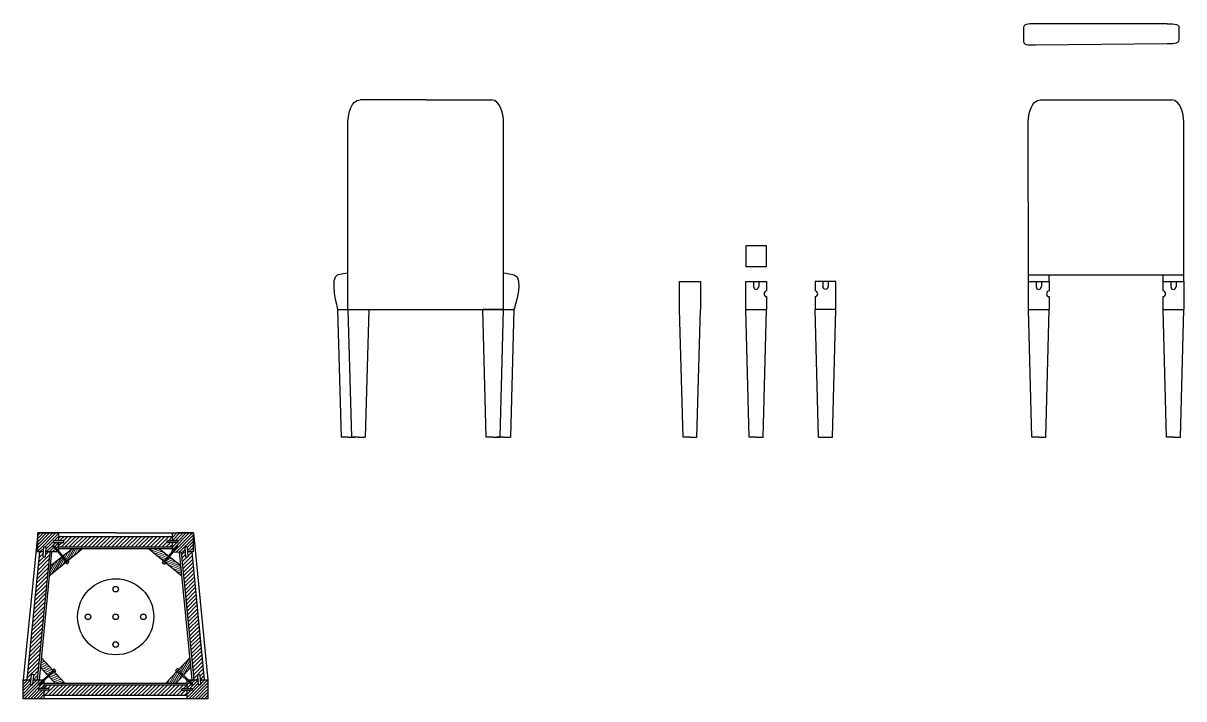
# Model space of a CAD drawing. Header units: millimetres. Extents: x 96 to 1233, y -22 to 391.
# Drawn here: x 307.3 to 643, y -21.9 to 173.5 of the extents above; entities that cross this region are included whole.
import ezdxf

# ---------------------------------------------------------------- set-up
doc = ezdxf.new("R2010")
doc.units = ezdxf.units.MM
doc.layers.get('0').update_dxf_attribs({"color": 255})
doc.layers.add('A-FURN', color=8, linetype='Continuous', lineweight=18)
for name, color, linetype in [('GIUNZIONI', 2, 'Continuous'), ('viti', 2, 'Continuous'), ('viti2', 4, 'Continuous')]:
    doc.layers.add(name, color=color, linetype=linetype)

msp = doc.modelspace()

# ---------------------------------------------------------------- hatches: boundary and pattern name
h = msp.add_hatch()
h.set_pattern_fill('ANSI31', color=8, scale=0.2)
h.set_pattern_definition([(45, (65.60496, -254.7452), (-0.4490128, 0.4490128), [])])
h.paths.add_polyline_path([(356.51, 26.04), (350.51, 26.04), (350.51, 23.89), (351.9, 23.89), (351.9, 23.89, -0.171168), (351.92, 23.87), (352, 23.75, -0.148069), (352.01, 23.73), (352.01, 23.46, -0.148069), (352, 23.43), (351.92, 23.31, -0.250765), (351.88, 23.29), (350.51, 23.29), (350.51, 20.86), (350.55, 20.85), (350.55, 20.92), (350.6, 20.9), (350.59, 20.97), (350.64, 20.96), (350.63, 21.03), (350.69, 21.01), (350.68, 21.08), (350.73, 21.07), (350.72, 21.14), (350.77, 21.12), (350.77, 21.19), (350.82, 21.18), (350.81, 21.25), (350.86, 21.23), (350.85, 21.3), (350.91, 21.28), (350.9, 21.36), (350.95, 21.34), (350.94, 21.41), (350.99, 21.39), (350.99, 21.46), (351.04, 21.45), (351.03, 21.52), (351.08, 21.5), (351.07, 21.57), (351.13, 21.56), (351.12, 21.63), (351.17, 21.61), (351.16, 21.68), (351.21, 21.67), (351.21, 21.74), (351.26, 21.72), (351.25, 21.79), (351.3, 21.77), (351.29, 21.84), (351.35, 21.83), (351.34, 21.9), (351.39, 21.88), (351.38, 21.95), (351.43, 21.94), (351.43, 22.01), (351.48, 21.99), (351.47, 22.06), (351.52, 22.05), (351.51, 22.12), (351.57, 22.1), (351.56, 22.17), (351.61, 22.16), (351.6, 22.23), (351.65, 22.21), (351.65, 22.28), (351.69, 22.27), (351.97, 22.36), (351.93, 22.08), (351.92, 22.06), (351.92, 21.99), (351.87, 22), (351.88, 21.93), (351.83, 21.95), (351.84, 21.88), (351.78, 21.89), (351.79, 21.82), (351.74, 21.84), (351.75, 21.77), (351.7, 21.78), (351.7, 21.71), (351.65, 21.73), (351.66, 21.66), (351.61, 21.67), (351.61, 21.6), (351.56, 21.62), (351.57, 21.55), (351.52, 21.57), (351.53, 21.5), (351.48, 21.51), (351.48, 21.44), (351.43, 21.46), (351.44, 21.39), (351.39, 21.4), (351.39, 21.33), (351.34, 21.35), (351.35, 21.28), (351.3, 21.29), (351.31, 21.22), (351.26, 21.24), (351.26, 21.17), (351.21, 21.19), (351.22, 21.12), (351.17, 21.13), (351.17, 21.06), (351.12, 21.08), (351.13, 21.01), (351.08, 21.02), (351.09, 20.95), (351.03, 20.97), (351.04, 20.9), (350.99, 20.91), (351, 20.84), (350.95, 20.86), (350.95, 20.79), (350.9, 20.8), (350.91, 20.73), (350.86, 20.75), (350.87, 20.68), (350.81, 20.7), (350.82, 20.63), (350.77, 20.64), (350.78, 20.57), (350.73, 20.59), (350.73, 20.54), (354.27, 20.54), (354.17, 21.9), (354.18, 21.9, -0.171168), (354.19, 21.93), (354.3, 22.01, -0.148069), (354.33, 22.02), (354.6, 22.04, -0.148069), (354.63, 22.04), (354.75, 21.97, -0.250765), (354.77, 21.93), (354.87, 20.54), (356.51, 20.54)])
h.paths.add_polyline_path([(317.54, 26.04), (311.54, 26.04), (311.54, 20.54), (313.19, 20.54), (313.32, 21.95), (313.32, 21.95, -0.171168), (313.34, 21.97), (313.46, 22.04, -0.148069), (313.49, 22.04), (313.76, 22.02, -0.148069), (313.79, 22.01), (313.9, 21.92, -0.250765), (313.91, 21.88), (313.79, 20.54), (317.31, 20.54), (317.33, 20.57), (317.26, 20.57), (317.29, 20.62), (317.21, 20.63), (317.24, 20.67), (317.17, 20.68), (317.2, 20.73), (317.12, 20.74), (317.15, 20.78), (317.08, 20.79), (317.11, 20.84), (317.04, 20.84), (317.06, 20.89), (316.99, 20.9), (317.02, 20.94), (316.95, 20.95), (316.97, 21), (316.9, 21), (316.93, 21.05), (316.86, 21.06), (316.88, 21.1), (316.81, 21.11), (316.84, 21.16), (316.77, 21.17), (316.79, 21.21), (316.72, 21.22), (316.75, 21.27), (316.68, 21.27), (316.7, 21.32), (316.63, 21.33), (316.66, 21.37), (316.59, 21.38), (316.61, 21.43), (316.54, 21.43), (316.57, 21.48), (316.5, 21.49), (316.52, 21.54), (316.45, 21.54), (316.48, 21.59), (316.41, 21.6), (316.43, 21.64), (316.36, 21.65), (316.39, 21.7), (316.32, 21.7), (316.34, 21.75), (316.27, 21.76), (316.3, 21.8), (316.23, 21.81), (316.25, 21.86), (316.18, 21.86), (316.21, 21.91), (316.14, 21.92), (316.16, 21.97), (316.09, 21.97), (316.12, 22.02), (316.05, 22.03), (316.07, 22.07), (316.04, 22.35), (316.3, 22.27), (316.32, 22.25), (316.39, 22.24), (316.37, 22.19), (316.44, 22.19), (316.41, 22.14), (316.48, 22.13), (316.46, 22.08), (316.53, 22.08), (316.5, 22.03), (316.57, 22.02), (316.55, 21.98), (316.62, 21.97), (316.59, 21.92), (316.66, 21.92), (316.63, 21.87), (316.71, 21.86), (316.68, 21.82), (316.75, 21.81), (316.72, 21.76), (316.79, 21.76), (316.77, 21.71), (316.84, 21.7), (316.81, 21.65), (316.88, 21.65), (316.86, 21.6), (316.93, 21.59), (316.9, 21.55), (316.97, 21.54), (316.95, 21.49), (317.02, 21.49), (316.99, 21.44), (317.06, 21.43), (317.04, 21.39), (317.11, 21.38), (317.08, 21.33), (317.15, 21.33), (317.13, 21.28), (317.2, 21.27), (317.17, 21.22), (317.24, 21.22), (317.22, 21.17), (317.29, 21.16), (317.26, 21.12), (317.33, 21.11), (317.31, 21.06), (317.38, 21.06), (317.35, 21.01), (317.42, 21), (317.4, 20.96), (317.47, 20.95), (317.44, 20.9), (317.54, 20.89), (317.54, 23.23), (316.17, 23.23), (316.17, 23.23, -0.171168), (316.14, 23.25), (316.06, 23.36, -0.148069), (316.06, 23.39), (316.06, 23.66, -0.148069), (316.06, 23.69), (316.14, 23.8, -0.250765), (316.18, 23.83), (317.54, 23.83)])
h = msp.add_hatch()
h.set_pattern_fill('ANSI31', color=8, scale=0.2)
h.paths.add_polyline_path([(313.33, -16.7), (313.29, -16.68), (313.29, -16.75), (313.24, -16.8), (313.19, -16.77), (313.19, -16.84), (313.13, -16.89), (313.09, -16.87), (313.08, -16.94), (313.03, -16.99), (312.98, -16.96), (312.98, -17.03), (312.93, -17.08), (312.88, -17.06), (312.88, -17.13), (312.83, -17.18), (312.78, -17.15), (312.77, -17.22), (312.72, -17.27), (312.67, -17.25), (312.67, -17.32), (312.62, -17.37), (312.57, -17.34), (312.57, -17.41), (312.52, -17.46), (312.47, -17.44), (312.46, -17.51), (312.41, -17.56), (312.36, -17.53), (312.36, -17.6), (312.31, -17.65), (312.26, -17.63), (312.26, -17.7), (312.21, -17.75), (312.16, -17.72), (312.16, -17.79), (312.1, -17.84), (312.06, -17.82), (312.05, -17.89), (312, -17.93), (311.95, -17.91), (311.95, -17.98), (311.91, -17.96), (311.62, -18.01), (311.69, -17.74), (311.72, -17.72), (311.72, -17.65), (311.77, -17.6), (311.82, -17.63), (311.82, -17.56), (311.87, -17.51), (311.92, -17.53), (311.93, -17.46), (311.98, -17.41), (312.03, -17.44), (312.03, -17.37), (312.08, -17.32), (312.13, -17.34), (312.13, -17.27), (312.18, -17.22), (312.23, -17.25), (312.23, -17.18), (312.29, -17.13), (312.33, -17.15), (312.34, -17.08), (312.39, -17.03), (312.44, -17.06), (312.44, -16.99), (312.49, -16.94), (312.54, -16.96), (312.54, -16.89), (312.6, -16.84), (312.64, -16.87), (312.65, -16.8), (312.7, -16.75), (312.75, -16.77), (312.75, -16.7), (312.8, -16.66), (312.85, -16.68), (312.85, -16.61), (312.9, -16.56), (312.95, -16.58), (312.96, -16.51), (313.05, -16.42), (310.18, -16.42), (310.05, -17.85), (309.89, -17.93), (309.59, -17.9), (309.43, -17.78), (309.45, -17.78), (309.58, -16.42), (307.33, -16.42), (307.33, -21.93), (313.33, -21.93), (313.33, -19.48), (311.93, -19.48), (311.83, -19.33), (311.83, -19.03), (311.94, -18.86), (311.94, -18.88), (313.33, -18.88)])
h.paths.add_polyline_path([(360.76, -16.42), (358.5, -16.42), (358.6, -17.8), (358.45, -17.91), (358.16, -17.93), (357.98, -17.83), (358, -17.83), (357.9, -16.42), (356.68, -16.42), (356.68, -16.42), (356.18, -16.42), (355.1, -16.42), (355.07, -16.49), (355.21, -16.49), (355.17, -16.59), (355.31, -16.58), (355.27, -16.68), (355.41, -16.68), (355.37, -16.78), (355.51, -16.78), (355.47, -16.88), (355.62, -16.87), (355.58, -16.97), (355.72, -16.97), (355.68, -17.07), (355.82, -17.07), (355.78, -17.17), (355.92, -17.16), (355.88, -17.26), (356.02, -17.26), (355.98, -17.36), (356.12, -17.36), (356.08, -17.46), (356.22, -17.45), (356.19, -17.55), (356.33, -17.55), (356.29, -17.65), (356.43, -17.65), (356.39, -17.74), (356.46, -18.02), (356.09, -17.95), (356.09, -17.95), (356.11, -17.9), (355.97, -17.9), (356.01, -17.8), (355.87, -17.8), (355.91, -17.7), (355.77, -17.71), (355.81, -17.61), (355.67, -17.61), (355.71, -17.51), (355.57, -17.52), (355.61, -17.42), (355.46, -17.42), (355.5, -17.32), (355.36, -17.32), (355.4, -17.22), (355.26, -17.23), (355.3, -17.13), (355.16, -17.13), (355.2, -17.03), (355.06, -17.03), (355.1, -16.93), (354.96, -16.94), (355, -16.84), (354.85, -16.84), (354.89, -16.74), (354.76, -16.74), (354.76, -18.98), (356.16, -18.98), (356.26, -19.13), (356.26, -19.43), (356.15, -19.6), (356.15, -19.58), (354.76, -19.58), (354.76, -21.93), (360.76, -21.93)])
at = {"layer": 'A-FURN'}
h = msp.add_hatch(dxfattribs=at)
h.set_pattern_fill('ANSI31', color=8, scale=0.25)
h.paths.add_polyline_path([(349.12, 23.91), (349.12, 23.89), (350.51, 23.89), (350.51, 25.04), (317.54, 25.04), (317.54, 23.83), (318.96, 23.83), (319.06, 23.68), (319.06, 23.38), (318.94, 23.21), (318.94, 23.23), (317.54, 23.23), (317.54, 22.01), (350.51, 22.01), (350.51, 23.29), (349.11, 23.29), (349.01, 23.44), (349.01, 23.74)])
h.paths.add_polyline_path([(314.99, 20.54), (313.79, 20.54), (313.66, 19.12), (313.5, 19.03), (313.2, 19.06), (313.05, 19.18), (313.07, 19.18), (313.19, 20.54), (312, 20.54), (308.36, -16.42), (309.58, -16.42), (309.71, -15), (309.86, -14.92), (310.16, -14.94), (310.32, -15.07), (310.3, -15.07), (310.18, -16.42), (311.4, -16.42)])
h.paths.add_polyline_path([(356.09, 20.54), (354.87, 20.54), (354.97, 19.16), (354.83, 19.05), (354.53, 19.03), (354.36, 19.13), (354.37, 19.13), (354.27, 20.53), (353.05, 20.54), (356.68, -16.42), (357.9, -16.42), (357.8, -15.05), (357.94, -14.94), (358.24, -14.92), (358.41, -15.02), (358.39, -15.02), (358.5, -16.42), (359.71, -16.42)])
h.paths.add_polyline_path([(353.26, -19.13), (353.35, -19, -0.250765), (353.39, -18.98), (354.76, -18.98), (354.76, -17.89), (313.33, -17.89), (313.33, -18.88), (314.72, -18.88), (314.72, -18.88, -0.171168), (314.74, -18.9), (314.83, -19.03), (314.83, -19.33), (314.74, -19.46, -0.250765), (314.7, -19.48), (313.33, -19.48), (313.33, -20.93), (354.76, -20.93), (354.76, -19.58), (353.37, -19.58), (353.37, -19.58, -0.171168), (353.35, -19.56), (353.26, -19.43)])
h = msp.add_hatch(dxfattribs=at)
h.set_pattern_fill('ANSI31', color=8, scale=0.15, angle=115)
h.paths.add_polyline_path([(346.51, 21.51), (343.51, 21.51), (348.06, 17.79), (349.32, 19.34)])
h.paths.add_polyline_path([(352.94, 16.56), (349.57, 19.16), (348.3, 17.6), (353.24, 13.57)])
h.paths.add_polyline_path([(312.52, -9.96), (312.25, -12.76), (314.48, -15.17), (316.03, -13.75)])
h.paths.add_polyline_path([(316.24, -13.98), (314.69, -15.4), (316.53, -17.39), (319.41, -17.39)])
h = msp.add_hatch(dxfattribs=at)
h.set_pattern_fill('ANSI31', color=8, scale=0.15, angle=15)
h.paths.add_polyline_path([(324.54, 21.51), (321.54, 21.51), (318.73, 19.35), (320.01, 17.82), (320.21, 17.98), (320.21, 17.97)])
h.paths.add_polyline_path([(319.77, 17.62), (318.49, 19.16), (315.1, 16.56), (314.81, 13.57)])
h.paths.add_polyline_path([(355.82, -12.81), (355.55, -10.04), (352.29, -13.5), (352.3, -13.5), (352.12, -13.68), (353.65, -15.13)])
h.paths.add_polyline_path([(353.44, -15.36), (351.91, -13.91), (348.62, -17.39), (351.53, -17.39)])

# ---------------------------------------------------------------- linework, layer by layer
for p, q in [((596.7, 172.31), (596.7, 168.25)), ((638.2, 173.31), (600.2, 173.31)), ((641.7, 168.71), (641.7, 172.31)), ((600.2, 167.29), (638.2, 167.68)), ((423.77, 151.38), (404.77, 151.38)), ((423.77, 151.38), (442.77, 151.38)), ((601.55, 151.38), (639.55, 151.38)), ((401.27, 90.74), (401.27, 144.96)), ((446.27, 90.74), (446.27, 145.01)), ((598.1, 98.84), (598.05, 144.96)), ((643.05, 98.84), (643.05, 145.01)), ((522.37, 109.15), (516.37, 109.15)), ((516.37, 109.15), (516.37, 103.15)), ((522.37, 103.15), (522.37, 109.15)), ((516.37, 103.15), (522.37, 103.15)), ((598.05, 100.74), (643.05, 100.74)), ((604.1, 98.84), (604.1, 100.74)), ((637.05, 98.84), (637.05, 100.74)), ((497.2, 90.74), (497.2, 98.84)), ((497.2, 98.84), (503.2, 98.84)), ((503.2, 98.84), (503.2, 94.43)), ((516.37, 90.74), (516.37, 98.84)), ((516.37, 98.84), (522.37, 98.84)), ((518.62, 98.84), (518.62, 97.34)), ((520.12, 98.84), (520.12, 97.34)), ((522.37, 98.84), (522.37, 96.06)), ((542.4, 98.84), (536.4, 98.84)), ((536.4, 98.84), (536.4, 96.06)), ((538.65, 98.84), (538.65, 97.34)), ((540.15, 98.84), (540.15, 97.34)), ((542.4, 90.74), (542.4, 98.84)), ((598.1, 90.74), (598.1, 98.84)), ((598.1, 98.84), (604.1, 98.84)), ((600.35, 98.84), (600.35, 97.34)), ((601.85, 98.84), (601.85, 97.34)), ((604.1, 98.84), (604.1, 96.06)), ((637.05, 98.84), (643.05, 98.84)), ((637.05, 96.06), (637.05, 98.84)), ((639.3, 98.84), (639.3, 97.34)), ((640.8, 98.84), (640.8, 97.34)), ((643.05, 98.84), (643.05, 96.06)), ((503.2, 94.43), (503.2, 90.74)), ((522.37, 94.43), (522.37, 90.74)), ((536.4, 94.43), (536.4, 90.74)), ((604.1, 94.43), (604.1, 90.74)), ((637.05, 90.74), (637.05, 94.43)), ((643.05, 96.06), (643.05, 90.74)), ((398.27, 90.74), (449.27, 90.74)), ((398.27, 90.74), (399.27, 53.74)), ((401.27, 90.74), (407.27, 90.74)), ((401.27, 90.74), (402.27, 53.74)), ((407.27, 90.74), (406.27, 53.74)), ((446.27, 90.74), (440.27, 90.74)), ((441.27, 53.74), (440.27, 90.74)), ((445.27, 53.74), (446.27, 90.74)), ((449.27, 90.74), (448.27, 53.74)), ((498.2, 53.74), (497.2, 90.74)), ((502.2, 53.74), (503.2, 90.74)), ((517.37, 53.74), (516.37, 90.74)), ((516.37, 90.74), (522.37, 90.74)), ((521.37, 53.74), (522.37, 90.74)), ((537.4, 53.74), (536.4, 90.74)), ((542.4, 90.74), (536.4, 90.74)), ((541.4, 53.74), (542.4, 90.74)), ((599.1, 53.74), (598.1, 90.74)), ((598.1, 90.74), (604.1, 90.74)), ((603.1, 53.74), (604.1, 90.74)), ((638.05, 53.74), (637.05, 90.74)), ((637.05, 90.74), (643.05, 90.74)), ((642.05, 53.74), (643.05, 90.74)), ((401.27, 53.74), (399.27, 53.74)), ((401.27, 53.74), (403.27, 53.74)), ((404.27, 53.74), (402.27, 53.74)), ((404.27, 53.74), (406.27, 53.74)), ((443.27, 53.74), (441.27, 53.74)), ((443.27, 53.74), (445.27, 53.74)), ((446.27, 53.74), (444.27, 53.74)), ((446.27, 53.74), (448.27, 53.74)), ((500.2, 53.74), (498.2, 53.74)), ((500.2, 53.74), (502.2, 53.74)), ((519.37, 53.74), (517.37, 53.74)), ((519.37, 53.74), (521.37, 53.74)), ((537.4, 53.74), (541.4, 53.74)), ((601.1, 53.74), (599.1, 53.74)), ((601.1, 53.74), (603.1, 53.74)), ((640.05, 53.74), (638.05, 53.74)), ((640.05, 53.74), (642.05, 53.74)), ((311.54, 26.04), (307.33, -16.42)), ((334.04, 26.04), (311.54, 26.04)), ((311.54, 20.54), (311.54, 26.04)), ((311.54, 26.04), (317.54, 26.04)), ((315.03, 26.04), (315.53, 26.04)), ((315.52, 26.04), (316.02, 26.04)), ((317.54, 26.04), (317.54, 23.83)), ((317.54, 25.04), (350.51, 25.04)), ((317.54, 25.04), (317.54, 23.83)), ((334.05, 26.04), (356.55, 26.04)), ((350.51, 26.04), (356.51, 26.04)), ((350.51, 23.89), (350.51, 26.04)), ((352.51, 26.04), (352.01, 26.04)), ((353.01, 26.04), (352.51, 26.04)), ((355.55, 26.04), (353.01, 26.04)), ((356.55, 26.04), (355.55, 26.04)), ((356.51, 26.04), (356.51, 20.54)), ((356.55, 26.04), (360.76, -16.42)), ((312, 20.54), (308.36, -16.42)), ((313.19, 20.54), (311.31, 20.54)), ((314.99, 20.54), (311.4, -16.42)), ((315.49, 20.54), (311.9, -16.42)), ((317.31, 20.54), (313.79, 20.54)), ((324.54, 21.51), (314.81, 13.57)), ((317.54, 22.01), (317.54, 23.23)), ((317.54, 23.23), (317.54, 20.84)), ((317.54, 23.23), (317.54, 22.01)), ((317.54, 22.01), (350.51, 22.01)), ((317.54, 21.51), (350.51, 21.51)), ((318.73, 19.35), (321.54, 21.51)), ((353.24, 13.57), (343.51, 21.51)), ((349.32, 19.34), (346.51, 21.51)), ((350.51, 20.86), (350.51, 23.29)), ((350.73, 20.55), (354.27, 20.53)), ((356.18, -16.42), (352.55, 20.54)), ((353.06, 20.52), (356.68, -16.42)), ((356.51, 20.54), (354.87, 20.54)), ((356.09, 20.54), (359.71, -16.42)), ((315.1, 16.56), (318.49, 19.16)), ((352.94, 16.56), (349.57, 19.16)), ((316.04, -13.76), (312.52, -9.96)), ((351.96, -13.85), (355.55, -10.04)), ((314.48, -15.17), (312.25, -12.76)), ((353.65, -15.13), (355.82, -12.81)), ((307.33, -21.93), (307.33, -16.42)), ((307.33, -16.42), (309.58, -16.42)), ((310.18, -16.42), (313.06, -16.42)), ((313.33, -16.7), (313.33, -18.88)), ((314.69, -15.4), (316.53, -17.39)), ((316.04, -13.76), (319.41, -17.39)), ((351.96, -13.85), (348.62, -17.39)), ((353.44, -15.36), (351.53, -17.39)), ((354.76, -18.98), (354.76, -16.65)), ((355.03, -16.42), (357.9, -16.42)), ((358.5, -16.42), (360.76, -16.42)), ((360.76, -16.42), (360.76, -21.93)), ((311.72, -17.72), (311.69, -17.74)), ((311.87, -17.58), (311.87, -17.51)), ((311.9, -17.96), (311.9, -17.96)), ((313.33, -17.39), (354.76, -17.39)), ((313.33, -17.89), (354.76, -17.89)), ((313.33, -19.48), (313.33, -21.93)), ((354.76, -21.93), (354.76, -19.58)), ((356.16, -17.95), (356.19, -17.97)), ((360.76, -21.93), (307.33, -21.93)), ((313.33, -21.93), (307.33, -21.93)), ((313.33, -20.93), (354.76, -20.93)), ((360.76, -21.93), (354.76, -21.93))]:
    msp.add_line(p, q)
for centre, start, end in [((522.44, 95.24), 94.7675, 265.2325), ((536.34, 95.24), 274.7675, 85.2325), ((604.16, 95.24), 94.7675, 265.2325), ((636.98, 95.24), 274.7675, 85.2325)]:
    msp.add_arc(centre, 0.819, start, end)
for points in [[(600.2, 173.31), (598.99, 173.31), (596.7, 173.53), (596.7, 172.31)], [(638.2, 173.31), (639.41, 173.31), (641.7, 173.53), (641.7, 172.31)], [(596.7, 168.25), (596.7, 167.04), (598.99, 167.28), (600.2, 167.29)], [(638.2, 167.68), (639.42, 167.69), (641.7, 167.5), (641.7, 168.71)], [(401.27, 144.96), (401.27, 147.4), (402.33, 151.38), (404.77, 151.38)], [(446.27, 145.01), (446.27, 147.43), (445.19, 151.38), (442.77, 151.38)], [(598.05, 144.96), (598.05, 147.4), (599.11, 151.38), (601.55, 151.38)], [(643.05, 145.01), (643.05, 147.43), (641.97, 151.38), (639.55, 151.38)], [(398.27, 100.74), (395.75, 100.01), (398.27, 90.74), (398.27, 90.74)], [(398.27, 100.74), (398.27, 100.74), (399.34, 100.98), (401.27, 101.31)], [(446.27, 101.35), (447.27, 101.17), (448.27, 100.96), (449.27, 100.74)], [(449.27, 100.74), (452.53, 100.02), (449.27, 90.74), (449.27, 90.74)], [(518.62, 97.34), (518.63, 96.23), (520.08, 96.22), (520.12, 97.34)], [(540.15, 97.34), (540.15, 96.23), (538.69, 96.22), (538.65, 97.34)], [(600.35, 97.34), (600.35, 96.23), (601.81, 96.22), (601.85, 97.34)], [(639.3, 97.34), (639.3, 96.23), (640.76, 96.22), (640.8, 97.34)]]:
    msp.add_open_spline(points, degree=3)
at = {"layer": 'GIUNZIONI'}
for centre, radius in [((334.08, 1.79), 11), ((334.08, 9.79), 0.8), ((326.08, 1.79), 0.8), ((334.08, 1.79), 0.8), ((342.08, 1.79), 0.8), ((334.08, -6.21), 0.8)]:
    msp.add_circle(centre, radius, dxfattribs=at)
at = {"layer": 'viti'}
for p, q in [((316.06, 23.69), (316.14, 23.8)), ((316.06, 23.39), (316.06, 23.66)), ((316.18, 23.83), (318.93, 23.83)), ((319.05, 23.69), (318.97, 23.8)), ((319.06, 23.39), (319.06, 23.66)), ((349.01, 23.46), (349.01, 23.73)), ((349.02, 23.75), (349.09, 23.87)), ((349.14, 23.89), (351.88, 23.89)), ((352, 23.75), (351.92, 23.87)), ((352.01, 23.46), (352.01, 23.73)), ((313.07, 19.2), (313.32, 21.93)), ((313.46, 22.04), (313.34, 21.97)), ((313.76, 22.02), (313.49, 22.04)), ((313.91, 21.88), (313.66, 19.14)), ((313.79, 22.01), (313.9, 21.92)), ((316.3, 22.27), (316.04, 22.35)), ((316.07, 22.08), (316.04, 22.35)), ((316.06, 23.36), (316.14, 23.25)), ((316.3, 22.27), (316.07, 22.08)), ((318.93, 23.23), (316.18, 23.23)), ((317.41, 20.46), (319.78, 17.62)), ((317.62, 20.69), (320.01, 17.82)), ((319.05, 23.36), (318.97, 23.25)), ((350.38, 20.65), (348.05, 17.77)), ((350.64, 20.48), (348.29, 17.58)), ((349.02, 23.43), (349.09, 23.31)), ((351.88, 23.29), (349.14, 23.29)), ((351.7, 22.27), (351.97, 22.36)), ((352, 23.43), (351.92, 23.31)), ((351.93, 22.08), (351.97, 22.36)), ((354.37, 19.15), (354.17, 21.89)), ((354.3, 22.01), (354.19, 21.93)), ((354.6, 22.04), (354.33, 22.02)), ((354.63, 22.04), (354.75, 21.97)), ((354.77, 21.93), (354.97, 19.19)), ((313.19, 19.07), (313.08, 19.15)), ((313.49, 19.03), (313.22, 19.06)), ((313.52, 19.04), (313.64, 19.1)), ((319.78, 17.62), (319.58, 17.46)), ((319.58, 17.46), (319.9, 17.07)), ((319.78, 17.62), (320.01, 17.82)), ((319.9, 17.07), (320.53, 17.59)), ((320.01, 17.82), (320.21, 17.98)), ((320.21, 17.98), (320.53, 17.59)), ((347.85, 17.93), (347.54, 17.54)), ((347.54, 17.54), (348.17, 17.03)), ((348.05, 17.77), (347.85, 17.93)), ((348.05, 17.77), (348.29, 17.58)), ((348.48, 17.42), (348.17, 17.03)), ((348.29, 17.58), (348.48, 17.42)), ((354.52, 19.04), (354.4, 19.11)), ((354.82, 19.05), (354.55, 19.03)), ((354.84, 19.06), (354.95, 19.15)), ((315.86, -13.56), (316.23, -13.23)), ((316.78, -13.82), (316.23, -13.23)), ((351.93, -13.15), (351.38, -13.74)), ((352.3, -13.5), (351.93, -13.15)), ((309.45, -17.76), (309.7, -15.03)), ((309.85, -14.92), (309.73, -14.99)), ((310.15, -14.94), (309.88, -14.92)), ((310.3, -15.08), (310.05, -17.82)), ((310.17, -14.95), (310.28, -15.04)), ((313.21, -16.35), (316.03, -13.75)), ((313.45, -16.55), (316.24, -13.98)), ((316.03, -13.75), (315.86, -13.56)), ((316.24, -13.98), (316.03, -13.75)), ((316.24, -13.98), (316.41, -14.16)), ((316.41, -14.16), (316.78, -13.82)), ((351.74, -14.09), (351.38, -13.74)), ((351.91, -13.91), (351.74, -14.09)), ((352.12, -13.68), (351.91, -13.91)), ((354.69, -16.55), (351.91, -13.91)), ((352.12, -13.68), (352.3, -13.5)), ((354.88, -16.3), (352.12, -13.68)), ((358, -17.82), (357.8, -15.08)), ((357.93, -14.95), (357.82, -15.03)), ((358.22, -14.92), (357.95, -14.94)), ((358.25, -14.92), (358.37, -14.99)), ((358.4, -15.03), (358.59, -17.77)), ((309.58, -17.89), (309.47, -17.81)), ((309.87, -17.93), (309.61, -17.91)), ((309.9, -17.92), (310.02, -17.86)), ((311.69, -17.74), (311.62, -18.01)), ((311.9, -17.96), (311.62, -18.01)), ((311.83, -19.31), (311.83, -19.04)), ((311.84, -19.02), (311.91, -18.9)), ((311.84, -19.34), (311.91, -19.46)), ((311.96, -18.88), (314.7, -18.88)), ((314.7, -19.48), (311.96, -19.48)), ((314.82, -19.02), (314.74, -18.9)), ((314.82, -19.34), (314.74, -19.46)), ((314.83, -19.31), (314.83, -19.04)), ((353.26, -19.41), (353.26, -19.14)), ((353.27, -19.12), (353.35, -19)), ((353.27, -19.44), (353.35, -19.56)), ((353.39, -18.98), (356.13, -18.98)), ((356.13, -19.58), (353.39, -19.58)), ((356.25, -19.12), (356.18, -19)), ((356.25, -19.44), (356.18, -19.56)), ((356.19, -17.97), (356.46, -18.02)), ((356.26, -19.41), (356.26, -19.14)), ((356.39, -17.75), (356.46, -18.02)), ((358.14, -17.92), (358.02, -17.86)), ((358.44, -17.91), (358.17, -17.93)), ((358.47, -17.9), (358.58, -17.81))]:
    msp.add_line(p, q, dxfattribs=at)
for centre, start, end in [((316.11, 23.66), 146.3099, 180), ((316.18, 23.78), 90, 146.3099), ((318.93, 23.78), 33.6901, 90), ((319.01, 23.66), 0, 33.6901), ((349.06, 23.73), 146.3099, 180), ((349.14, 23.84), 90, 146.3099), ((351.88, 23.84), 33.6901, 90), ((351.96, 23.73), 0, 33.6901), ((313.37, 21.93), 118.4549, 174.7649), ((313.49, 21.99), 84.7649, 118.4549), ((313.76, 21.97), 51.0748, 84.7649), ((313.86, 21.88), 354.7649, 51.0748), ((316.11, 23.39), 180, 213.6901), ((316.18, 23.28), 213.6901, 270), ((318.93, 23.28), 270, 326.3099), ((319.01, 23.39), 326.3099, 0), ((349.06, 23.46), 180, 213.6901), ((349.14, 23.34), 213.6901, 270), ((351.88, 23.34), 270, 326.3099), ((351.96, 23.46), 326.3099, 0), ((354.22, 21.89), 127.843, 184.1529), ((354.33, 21.97), 94.1529, 127.843), ((354.6, 21.99), 60.4629, 94.1529), ((354.72, 21.93), 4.1529, 60.4629), ((313.12, 19.19), 174.7649, 231.0748), ((313.22, 19.11), 231.0748, 264.7649), ((313.49, 19.08), 264.7649, 298.4549), ((313.61, 19.15), 298.4549, 354.7649), ((354.42, 19.15), 184.1529, 240.4629), ((354.54, 19.08), 240.4629, 274.1529), ((354.81, 19.1), 274.1529, 307.843), ((354.92, 19.19), 307.843, 4.1529), ((309.75, -15.03), 118.4549, 174.7649), ((309.87, -14.97), 84.7649, 118.4549), ((310.14, -14.99), 51.0748, 84.7649), ((310.25, -15.08), 354.7649, 51.0748), ((357.85, -15.07), 127.843, 184.1529), ((357.96, -14.99), 94.1529, 127.843), ((358.23, -14.97), 60.4629, 94.1529), ((358.35, -15.04), 4.1529, 60.4629), ((309.5, -17.77), 174.7649, 231.0748), ((309.61, -17.86), 231.0748, 264.7649), ((309.88, -17.88), 264.7649, 298.4549), ((310, -17.81), 298.4549, 354.7649), ((311.88, -19.04), 146.3099, 180), ((311.88, -19.31), 180, 213.6901), ((311.96, -18.93), 90, 146.3099), ((311.96, -19.43), 213.6901, 270), ((314.7, -18.93), 33.6901, 90), ((314.7, -19.43), 270, 326.3099), ((314.78, -19.04), 0, 33.6901), ((314.78, -19.31), 326.3099, 0), ((353.31, -19.14), 146.3099, 180), ((353.31, -19.41), 180, 213.6901), ((353.39, -19.03), 90, 146.3099), ((353.39, -19.53), 213.6901, 270), ((356.13, -19.03), 33.6901, 90), ((356.13, -19.53), 270, 326.3099), ((356.21, -19.14), 0, 33.6901), ((356.21, -19.41), 326.3099, 0), ((358.05, -17.81), 184.1529, 240.4629), ((358.17, -17.88), 240.4629, 274.1529), ((358.44, -17.86), 274.1529, 307.843), ((358.55, -17.78), 307.843, 4.1529)]:
    msp.add_arc(centre, 0.05, start, end, dxfattribs=at)
at = {"layer": 'viti2'}
for p, q in [((316.05, 22.03), (316.07, 22.07)), ((316.12, 22.02), (316.05, 22.03)), ((316.07, 22.08), (316.07, 22.07)), ((316.09, 21.97), (316.12, 22.02)), ((316.16, 21.97), (316.09, 21.97)), ((316.14, 21.92), (316.16, 21.97)), ((316.21, 21.91), (316.14, 21.92)), ((316.18, 21.86), (316.21, 21.91)), ((316.25, 21.86), (316.18, 21.86)), ((316.23, 21.81), (316.25, 21.86)), ((316.3, 21.8), (316.23, 21.81)), ((316.27, 21.76), (316.3, 21.8)), ((316.34, 21.75), (316.27, 21.76)), ((316.32, 22.25), (316.3, 22.27)), ((316.32, 22.25), (316.39, 22.24)), ((316.32, 21.7), (316.34, 21.75)), ((316.39, 21.7), (316.32, 21.7)), ((316.36, 21.65), (316.39, 21.7)), ((316.43, 21.64), (316.36, 21.65)), ((316.39, 22.24), (316.37, 22.19)), ((316.37, 22.19), (316.44, 22.19)), ((316.44, 22.19), (316.41, 22.14)), ((316.41, 22.14), (316.48, 22.13)), ((316.41, 21.6), (316.43, 21.64)), ((316.48, 21.59), (316.41, 21.6)), ((316.45, 21.54), (316.48, 21.59)), ((316.52, 21.54), (316.45, 21.54)), ((316.48, 22.13), (316.46, 22.08)), ((316.46, 22.08), (316.53, 22.08)), ((316.53, 22.08), (316.5, 22.03)), ((316.5, 22.03), (316.57, 22.02)), ((316.5, 21.49), (316.52, 21.54)), ((316.57, 21.48), (316.5, 21.49)), ((316.54, 21.43), (316.57, 21.48)), ((316.61, 21.43), (316.54, 21.43)), ((316.57, 22.02), (316.55, 21.98)), ((316.55, 21.98), (316.62, 21.97)), ((316.62, 21.97), (316.59, 21.92)), ((316.59, 21.92), (316.66, 21.92)), ((316.59, 21.38), (316.61, 21.43)), ((316.66, 21.37), (316.59, 21.38)), ((316.66, 21.92), (316.63, 21.87)), ((316.63, 21.87), (316.71, 21.86)), ((316.63, 21.33), (316.66, 21.37)), ((316.7, 21.32), (316.63, 21.33)), ((316.71, 21.86), (316.68, 21.82)), ((316.68, 21.82), (316.75, 21.81)), ((316.68, 21.27), (316.7, 21.32)), ((316.75, 21.27), (316.68, 21.27)), ((316.75, 21.81), (316.72, 21.76)), ((316.72, 21.76), (316.79, 21.76)), ((316.72, 21.22), (316.75, 21.27)), ((316.79, 21.21), (316.72, 21.22)), ((316.79, 21.76), (316.77, 21.71)), ((316.77, 21.71), (316.84, 21.7)), ((316.77, 21.17), (316.79, 21.21)), ((316.84, 21.16), (316.77, 21.17)), ((316.84, 21.7), (316.81, 21.65)), ((316.81, 21.65), (316.88, 21.65)), ((316.81, 21.11), (316.84, 21.16)), ((316.88, 21.1), (316.81, 21.11)), ((316.88, 21.65), (316.86, 21.6)), ((316.86, 21.6), (316.93, 21.59)), ((316.86, 21.06), (316.88, 21.1)), ((316.93, 21.05), (316.86, 21.06)), ((316.93, 21.59), (316.9, 21.55)), ((316.9, 21.55), (316.97, 21.54)), ((316.9, 21), (316.93, 21.05)), ((316.97, 21), (316.9, 21)), ((316.97, 21.54), (316.95, 21.49)), ((316.95, 21.49), (317.02, 21.49)), ((316.95, 20.95), (316.97, 21)), ((317.02, 20.94), (316.95, 20.95)), ((317.02, 21.49), (316.99, 21.44)), ((316.99, 21.44), (317.06, 21.43)), ((316.99, 20.9), (317.02, 20.94)), ((317.06, 20.89), (316.99, 20.9)), ((317.06, 21.43), (317.04, 21.39)), ((317.04, 21.39), (317.11, 21.38)), ((317.04, 20.84), (317.06, 20.89)), ((317.11, 20.84), (317.04, 20.84)), ((317.11, 21.38), (317.08, 21.33)), ((317.08, 21.33), (317.15, 21.33)), ((317.08, 20.79), (317.11, 20.84)), ((317.15, 20.78), (317.08, 20.79)), ((317.12, 20.74), (317.15, 20.78)), ((317.2, 20.73), (317.12, 20.74)), ((317.15, 21.33), (317.13, 21.28)), ((317.13, 21.28), (317.2, 21.27)), ((317.2, 21.27), (317.17, 21.22)), ((317.17, 21.22), (317.24, 21.22)), ((317.17, 20.68), (317.2, 20.73)), ((317.24, 20.67), (317.17, 20.68)), ((317.21, 20.63), (317.24, 20.67)), ((317.29, 20.62), (317.21, 20.63)), ((317.24, 21.22), (317.22, 21.17)), ((317.22, 21.17), (317.29, 21.16)), ((317.29, 21.16), (317.26, 21.12)), ((317.26, 21.12), (317.33, 21.11)), ((317.26, 20.57), (317.29, 20.62)), ((317.33, 20.57), (317.26, 20.57)), ((317.3, 20.52), (317.33, 20.57)), ((317.37, 20.51), (317.3, 20.52)), ((317.33, 21.11), (317.31, 21.06)), ((317.31, 21.06), (317.38, 21.06)), ((317.38, 21.06), (317.35, 21.01)), ((317.35, 21.01), (317.42, 21)), ((317.35, 20.47), (317.37, 20.51)), ((317.41, 20.46), (317.35, 20.47)), ((317.42, 21), (317.4, 20.96)), ((317.4, 20.96), (317.47, 20.95)), ((317.47, 20.95), (317.44, 20.9)), ((317.44, 20.9), (317.51, 20.9)), ((317.51, 20.9), (317.49, 20.85)), ((317.49, 20.85), (317.56, 20.84)), ((317.56, 20.84), (317.53, 20.79)), ((317.53, 20.79), (317.6, 20.79)), ((317.6, 20.79), (317.58, 20.74)), ((317.58, 20.74), (317.65, 20.73)), ((317.65, 20.73), (317.62, 20.69)), ((317.62, 20.69), (317.67, 20.68)), ((350.38, 20.65), (350.37, 20.7)), ((350.37, 20.7), (350.42, 20.69)), ((350.42, 20.69), (350.41, 20.76)), ((350.41, 20.76), (350.46, 20.74)), ((350.46, 20.74), (350.46, 20.81)), ((350.46, 20.81), (350.51, 20.8)), ((350.51, 20.8), (350.5, 20.87)), ((350.5, 20.87), (350.55, 20.85)), ((350.55, 20.85), (350.55, 20.92)), ((350.55, 20.92), (350.6, 20.9)), ((350.6, 20.9), (350.59, 20.97)), ((350.59, 20.97), (350.64, 20.96)), ((350.64, 20.96), (350.63, 21.03)), ((350.63, 21.03), (350.69, 21.01)), ((350.64, 20.48), (350.64, 20.43)), ((350.69, 20.46), (350.64, 20.48)), ((350.69, 21.01), (350.68, 21.08)), ((350.68, 21.08), (350.73, 21.07)), ((350.68, 20.53), (350.69, 20.46)), ((350.73, 20.52), (350.68, 20.53)), ((350.73, 21.07), (350.72, 21.14)), ((350.72, 21.14), (350.77, 21.12)), ((350.73, 20.59), (350.73, 20.52)), ((350.78, 20.57), (350.73, 20.59)), ((350.77, 21.12), (350.77, 21.19)), ((350.77, 21.19), (350.82, 21.18)), ((350.77, 20.64), (350.78, 20.57)), ((350.82, 20.63), (350.77, 20.64)), ((350.82, 21.18), (350.81, 21.25)), ((350.81, 21.25), (350.86, 21.23)), ((350.81, 20.7), (350.82, 20.63)), ((350.87, 20.68), (350.81, 20.7)), ((350.86, 21.23), (350.85, 21.3)), ((350.85, 21.3), (350.91, 21.28)), ((350.86, 20.75), (350.87, 20.68)), ((350.91, 20.73), (350.86, 20.75)), ((350.91, 21.28), (350.9, 21.36)), ((350.9, 21.36), (350.95, 21.34)), ((350.9, 20.8), (350.91, 20.73)), ((350.95, 20.79), (350.9, 20.8)), ((350.95, 21.34), (350.94, 21.41)), ((350.94, 21.41), (350.99, 21.39)), ((350.95, 20.86), (350.95, 20.79)), ((351, 20.84), (350.95, 20.86)), ((350.99, 21.39), (350.99, 21.46)), ((350.99, 21.46), (351.04, 21.45)), ((350.99, 20.91), (351, 20.84)), ((351.04, 20.9), (350.99, 20.91)), ((351.04, 21.45), (351.03, 21.52)), ((351.03, 21.52), (351.08, 21.5)), ((351.03, 20.97), (351.04, 20.9)), ((351.09, 20.95), (351.03, 20.97)), ((351.08, 21.5), (351.07, 21.57)), ((351.07, 21.57), (351.13, 21.56)), ((351.08, 21.02), (351.09, 20.95)), ((351.13, 21.01), (351.08, 21.02)), ((351.13, 21.56), (351.12, 21.63)), ((351.12, 21.63), (351.17, 21.61)), ((351.12, 21.08), (351.13, 21.01)), ((351.17, 21.06), (351.12, 21.08)), ((351.17, 21.61), (351.16, 21.68)), ((351.16, 21.68), (351.21, 21.67)), ((351.17, 21.13), (351.17, 21.06)), ((351.22, 21.12), (351.17, 21.13)), ((351.21, 21.67), (351.21, 21.74)), ((351.21, 21.74), (351.26, 21.72)), ((351.21, 21.19), (351.22, 21.12)), ((351.26, 21.17), (351.21, 21.19)), ((351.26, 21.72), (351.25, 21.79)), ((351.25, 21.79), (351.3, 21.77)), ((351.26, 21.24), (351.26, 21.17)), ((351.31, 21.22), (351.26, 21.24)), ((351.3, 21.77), (351.29, 21.84)), ((351.29, 21.84), (351.35, 21.83)), ((351.3, 21.29), (351.31, 21.22)), ((351.35, 21.28), (351.3, 21.29)), ((351.35, 21.83), (351.34, 21.9)), ((351.34, 21.9), (351.39, 21.88)), ((351.34, 21.35), (351.35, 21.28)), ((351.39, 21.33), (351.34, 21.35)), ((351.39, 21.88), (351.38, 21.95)), ((351.38, 21.95), (351.43, 21.94)), ((351.39, 21.4), (351.39, 21.33)), ((351.44, 21.39), (351.39, 21.4)), ((351.43, 21.94), (351.43, 22.01)), ((351.43, 22.01), (351.48, 21.99)), ((351.43, 21.46), (351.44, 21.39)), ((351.48, 21.44), (351.43, 21.46)), ((351.48, 21.99), (351.47, 22.06)), ((351.47, 22.06), (351.52, 22.05)), ((351.48, 21.51), (351.48, 21.44)), ((351.53, 21.5), (351.48, 21.51)), ((351.52, 22.05), (351.51, 22.12)), ((351.51, 22.12), (351.57, 22.1)), ((351.52, 21.57), (351.53, 21.5)), ((351.57, 21.55), (351.52, 21.57)), ((351.57, 22.1), (351.56, 22.17)), ((351.56, 22.17), (351.61, 22.16)), ((351.56, 21.62), (351.57, 21.55)), ((351.61, 21.6), (351.56, 21.62)), ((351.61, 22.16), (351.6, 22.23)), ((351.6, 22.23), (351.65, 22.21)), ((351.61, 21.67), (351.61, 21.6)), ((351.66, 21.66), (351.61, 21.67)), ((351.65, 22.21), (351.65, 22.28)), ((351.65, 22.28), (351.7, 22.26)), ((351.65, 21.73), (351.66, 21.66)), ((351.7, 21.71), (351.65, 21.73)), ((351.7, 22.27), (351.7, 22.26)), ((351.7, 21.78), (351.7, 21.71)), ((351.75, 21.77), (351.7, 21.78)), ((351.74, 21.84), (351.75, 21.77)), ((351.79, 21.82), (351.74, 21.84)), ((351.78, 21.89), (351.79, 21.82)), ((351.84, 21.88), (351.78, 21.89)), ((351.88, 21.93), (351.83, 21.95)), ((351.83, 21.95), (351.84, 21.88)), ((351.87, 22), (351.88, 21.93)), ((351.92, 21.99), (351.87, 22)), ((351.92, 22.06), (351.93, 22.08)), ((351.92, 22.06), (351.92, 21.99)), ((312.7, -16.82), (312.7, -16.75)), ((312.7, -16.75), (312.75, -16.77)), ((312.75, -16.77), (312.75, -16.7)), ((312.75, -16.7), (312.8, -16.73)), ((312.8, -16.73), (312.8, -16.66)), ((312.8, -16.66), (312.85, -16.68)), ((312.85, -16.68), (312.85, -16.61)), ((312.85, -16.61), (312.9, -16.63)), ((312.9, -16.63), (312.9, -16.56)), ((312.9, -16.56), (312.95, -16.58)), ((312.95, -16.58), (312.96, -16.51)), ((312.96, -16.51), (313, -16.54)), ((313, -16.54), (313.01, -16.47)), ((313.01, -16.47), (313.06, -16.49)), ((313.06, -16.49), (313.06, -16.42)), ((313.06, -16.42), (313.11, -16.44)), ((313.11, -16.37), (313.16, -16.39)), ((313.11, -16.44), (313.11, -16.37)), ((313.16, -16.39), (313.16, -16.32)), ((313.16, -16.32), (313.21, -16.35)), ((313.24, -16.8), (313.19, -16.77)), ((313.19, -16.77), (313.19, -16.84)), ((313.21, -16.35), (313.21, -16.3)), ((313.29, -16.75), (313.24, -16.73)), ((313.24, -16.73), (313.24, -16.8)), ((313.34, -16.7), (313.29, -16.68)), ((313.29, -16.68), (313.29, -16.75)), ((313.39, -16.65), (313.34, -16.63)), ((313.34, -16.63), (313.34, -16.7)), ((313.44, -16.61), (313.39, -16.58)), ((313.39, -16.58), (313.39, -16.65)), ((313.45, -16.55), (313.44, -16.61)), ((354.67, -16.6), (354.69, -16.55)), ((354.74, -16.6), (354.67, -16.6)), ((354.72, -16.65), (354.74, -16.6)), ((354.79, -16.64), (354.72, -16.65)), ((354.77, -16.69), (354.79, -16.64)), ((354.84, -16.69), (354.77, -16.69)), ((354.82, -16.74), (354.84, -16.69)), ((354.89, -16.74), (354.82, -16.74)), ((354.87, -16.79), (354.89, -16.74)), ((354.88, -16.3), (354.94, -16.3)), ((354.94, -16.3), (354.92, -16.35)), ((354.92, -16.35), (354.99, -16.35)), ((354.99, -16.35), (354.97, -16.4)), ((354.97, -16.4), (355.04, -16.39)), ((355.04, -16.39), (355.02, -16.44)), ((355.02, -16.44), (355.09, -16.44)), ((355.09, -16.44), (355.07, -16.49)), ((355.07, -16.49), (355.14, -16.49)), ((355.14, -16.49), (355.12, -16.54)), ((355.12, -16.54), (355.19, -16.54)), ((355.19, -16.54), (355.17, -16.59)), ((355.17, -16.59), (355.24, -16.59)), ((355.24, -16.59), (355.22, -16.64)), ((355.22, -16.64), (355.29, -16.63)), ((355.29, -16.63), (355.27, -16.68)), ((355.27, -16.68), (355.34, -16.68)), ((355.34, -16.68), (355.32, -16.73)), ((355.32, -16.73), (355.39, -16.73)), ((355.39, -16.73), (355.37, -16.78)), ((355.37, -16.78), (355.44, -16.78)), ((355.44, -16.78), (355.42, -16.83)), ((311.72, -17.72), (311.72, -17.65)), ((311.72, -17.65), (311.77, -17.67)), ((311.77, -17.67), (311.77, -17.6)), ((311.77, -17.6), (311.82, -17.63)), ((311.82, -17.63), (311.82, -17.56)), ((311.82, -17.56), (311.87, -17.58)), ((311.87, -17.51), (311.92, -17.53)), ((311.95, -17.98), (311.9, -17.96)), ((311.92, -17.53), (311.93, -17.46)), ((311.93, -17.46), (311.97, -17.48)), ((312, -17.93), (311.95, -17.91)), ((311.95, -17.91), (311.95, -17.98)), ((311.97, -17.48), (311.98, -17.41)), ((311.98, -17.41), (312.03, -17.44)), ((312, -17.86), (312, -17.93)), ((312.05, -17.89), (312, -17.86)), ((312.03, -17.44), (312.03, -17.37)), ((312.03, -17.37), (312.08, -17.39)), ((312.06, -17.82), (312.05, -17.89)), ((312.1, -17.84), (312.06, -17.82)), ((312.08, -17.39), (312.08, -17.32)), ((312.08, -17.32), (312.13, -17.34)), ((312.11, -17.77), (312.1, -17.84)), ((312.16, -17.79), (312.11, -17.77)), ((312.13, -17.34), (312.13, -17.27)), ((312.13, -17.27), (312.18, -17.29)), ((312.21, -17.75), (312.16, -17.72)), ((312.16, -17.72), (312.16, -17.79)), ((312.18, -17.29), (312.18, -17.22)), ((312.18, -17.22), (312.23, -17.25)), ((312.26, -17.7), (312.21, -17.67)), ((312.21, -17.67), (312.21, -17.75)), ((312.23, -17.25), (312.23, -17.18)), ((312.23, -17.18), (312.28, -17.2)), ((312.31, -17.65), (312.26, -17.63)), ((312.26, -17.63), (312.26, -17.7)), ((312.28, -17.2), (312.29, -17.13)), ((312.29, -17.13), (312.33, -17.15)), ((312.36, -17.6), (312.31, -17.58)), ((312.31, -17.58), (312.31, -17.65)), ((312.33, -17.15), (312.34, -17.08)), ((312.34, -17.08), (312.39, -17.11)), ((312.41, -17.56), (312.36, -17.53)), ((312.36, -17.53), (312.36, -17.6)), ((312.39, -17.11), (312.39, -17.03)), ((312.39, -17.03), (312.44, -17.06)), ((312.42, -17.48), (312.41, -17.56)), ((312.46, -17.51), (312.42, -17.48)), ((312.44, -17.06), (312.44, -16.99)), ((312.44, -16.99), (312.49, -17.01)), ((312.47, -17.44), (312.46, -17.51)), ((312.52, -17.46), (312.47, -17.44)), ((312.49, -17.01), (312.49, -16.94)), ((312.49, -16.94), (312.54, -16.96)), ((312.57, -17.41), (312.52, -17.39)), ((312.52, -17.39), (312.52, -17.46)), ((312.54, -16.89), (312.59, -16.92)), ((312.54, -16.96), (312.54, -16.89)), ((312.62, -17.37), (312.57, -17.34)), ((312.57, -17.34), (312.57, -17.41)), ((312.59, -16.92), (312.6, -16.84)), ((312.6, -16.84), (312.64, -16.87)), ((312.67, -17.32), (312.62, -17.3)), ((312.62, -17.3), (312.62, -17.37)), ((312.64, -16.87), (312.65, -16.8)), ((312.65, -16.8), (312.7, -16.82)), ((312.72, -17.27), (312.67, -17.25)), ((312.67, -17.25), (312.67, -17.32)), ((312.73, -17.2), (312.72, -17.27)), ((312.77, -17.22), (312.73, -17.2)), ((312.78, -17.15), (312.77, -17.22)), ((312.83, -17.18), (312.78, -17.15)), ((312.88, -17.13), (312.83, -17.11)), ((312.83, -17.11), (312.83, -17.18)), ((312.93, -17.08), (312.88, -17.06)), ((312.88, -17.06), (312.88, -17.13)), ((312.98, -17.03), (312.93, -17.01)), ((312.93, -17.01), (312.93, -17.08)), ((313.03, -16.99), (312.98, -16.96)), ((312.98, -16.96), (312.98, -17.03)), ((313.08, -16.94), (313.03, -16.92)), ((313.03, -16.92), (313.03, -16.99)), ((313.09, -16.87), (313.08, -16.94)), ((313.13, -16.89), (313.09, -16.87)), ((313.14, -16.82), (313.13, -16.89)), ((313.19, -16.84), (313.14, -16.82)), ((354.95, -16.79), (354.87, -16.79)), ((354.93, -16.84), (354.95, -16.79)), ((355, -16.84), (354.93, -16.84)), ((354.98, -16.89), (355, -16.84)), ((355.05, -16.89), (354.98, -16.89)), ((355.03, -16.94), (355.05, -16.89)), ((355.1, -16.93), (355.03, -16.94)), ((355.08, -16.98), (355.1, -16.93)), ((355.15, -16.98), (355.08, -16.98)), ((355.13, -17.03), (355.15, -16.98)), ((355.2, -17.03), (355.13, -17.03)), ((355.18, -17.08), (355.2, -17.03)), ((355.25, -17.08), (355.18, -17.08)), ((355.23, -17.13), (355.25, -17.08)), ((355.3, -17.13), (355.23, -17.13)), ((355.28, -17.18), (355.3, -17.13)), ((355.35, -17.17), (355.28, -17.18)), ((355.33, -17.22), (355.35, -17.17)), ((355.4, -17.22), (355.33, -17.22)), ((355.38, -17.27), (355.4, -17.22)), ((355.45, -17.27), (355.38, -17.27)), ((355.42, -16.83), (355.49, -16.83)), ((355.43, -17.32), (355.45, -17.27)), ((355.5, -17.32), (355.43, -17.32)), ((355.49, -16.83), (355.47, -16.88)), ((355.47, -16.88), (355.55, -16.88)), ((355.48, -17.37), (355.5, -17.32)), ((355.55, -17.37), (355.48, -17.37)), ((355.55, -16.88), (355.53, -16.93)), ((355.53, -16.93), (355.6, -16.92)), ((355.53, -17.42), (355.55, -17.37)), ((355.61, -17.42), (355.53, -17.42)), ((355.6, -16.92), (355.58, -16.97)), ((355.58, -16.97), (355.65, -16.97)), ((355.59, -17.47), (355.61, -17.42)), ((355.66, -17.46), (355.59, -17.47)), ((355.65, -16.97), (355.63, -17.02)), ((355.63, -17.02), (355.7, -17.02)), ((355.64, -17.51), (355.66, -17.46)), ((355.71, -17.51), (355.64, -17.51)), ((355.7, -17.02), (355.68, -17.07)), ((355.68, -17.07), (355.75, -17.07)), ((355.69, -17.56), (355.71, -17.51)), ((355.76, -17.56), (355.69, -17.56)), ((355.75, -17.07), (355.73, -17.12)), ((355.73, -17.12), (355.8, -17.12)), ((355.74, -17.61), (355.76, -17.56)), ((355.81, -17.61), (355.74, -17.61)), ((355.8, -17.12), (355.78, -17.17)), ((355.78, -17.17), (355.85, -17.17)), ((355.79, -17.66), (355.81, -17.61)), ((355.86, -17.66), (355.79, -17.66)), ((355.85, -17.17), (355.83, -17.22)), ((355.83, -17.22), (355.9, -17.21)), ((355.84, -17.71), (355.86, -17.66)), ((355.91, -17.7), (355.84, -17.71)), ((355.9, -17.21), (355.88, -17.26)), ((355.88, -17.26), (355.95, -17.26)), ((355.89, -17.75), (355.91, -17.7)), ((355.96, -17.75), (355.89, -17.75)), ((355.95, -17.26), (355.93, -17.31)), ((355.93, -17.31), (356, -17.31)), ((355.94, -17.8), (355.96, -17.75)), ((356.01, -17.8), (355.94, -17.8)), ((356, -17.31), (355.98, -17.36)), ((355.98, -17.36), (356.05, -17.36)), ((355.99, -17.85), (356.01, -17.8)), ((356.06, -17.85), (355.99, -17.85)), ((356.05, -17.36), (356.03, -17.41)), ((356.03, -17.41), (356.1, -17.41)), ((356.04, -17.9), (356.06, -17.85)), ((356.11, -17.9), (356.04, -17.9)), ((356.1, -17.41), (356.08, -17.46)), ((356.08, -17.46), (356.15, -17.45)), ((356.09, -17.95), (356.11, -17.9)), ((356.16, -17.95), (356.09, -17.95)), ((356.15, -17.45), (356.13, -17.5)), ((356.13, -17.5), (356.21, -17.5)), ((356.21, -17.5), (356.19, -17.55)), ((356.19, -17.55), (356.26, -17.55)), ((356.26, -17.55), (356.24, -17.6)), ((356.24, -17.6), (356.31, -17.6)), ((356.31, -17.6), (356.29, -17.65)), ((356.29, -17.65), (356.36, -17.65)), ((356.36, -17.65), (356.34, -17.7)), ((356.34, -17.7), (356.41, -17.7)), ((356.41, -17.7), (356.39, -17.75)), ((356.39, -17.75), (356.39, -17.75))]:
    msp.add_line(p, q, dxfattribs=at)

doc.saveas('drawing.dxf')
